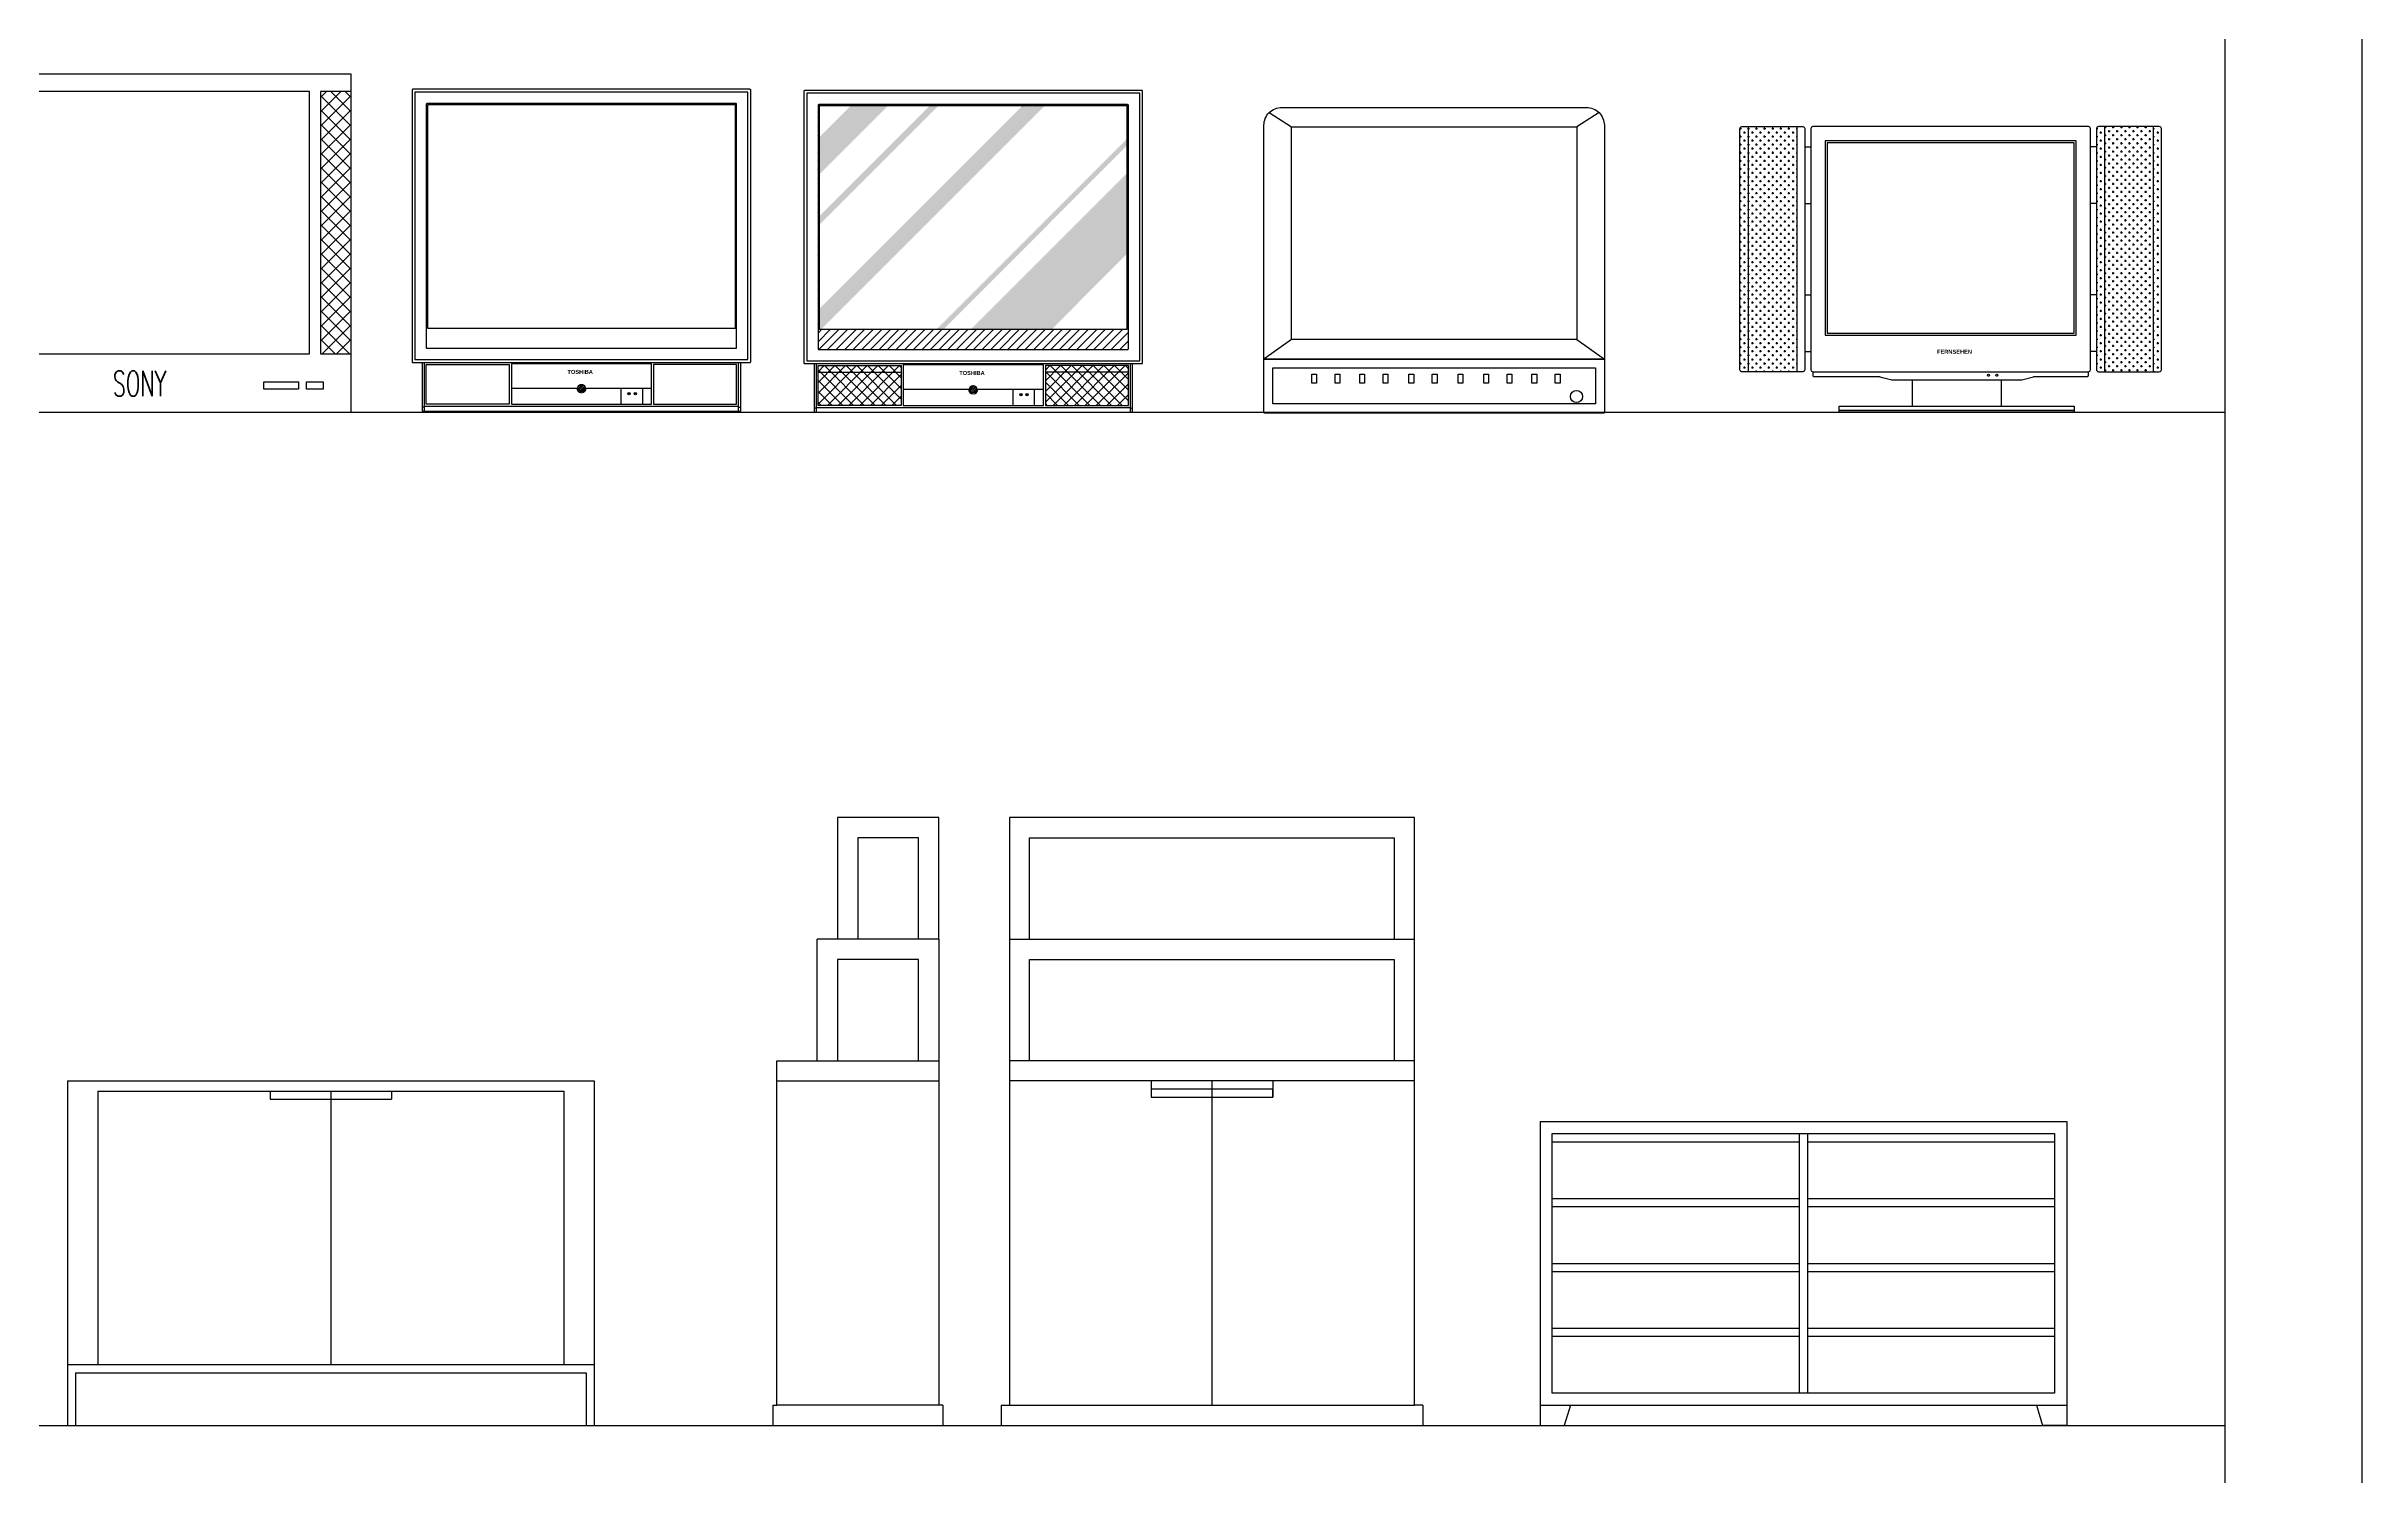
# Model space of a CAD drawing. Header units: inches. Extents: x 11.8 to 54.3, y 10.8 to 35.6.
# Drawn here: x 27.06 to 32.78, y 16.37 to 19.9 of the extents above; entities that cross this region are included whole.
import ezdxf
from ezdxf.enums import TextEntityAlignment as Align

# ---------------------------------------------------------------- set-up
doc = ezdxf.new("R2010")
doc.units = ezdxf.units.IN
doc.header["$MEASUREMENT"] = 0
for name, color, linetype in [('02', 2, 'Continuous'), ('1', 1, 'Continuous'), ('8', 8, 'Continuous'), ('kadrbm', 4, 'Continuous')]:
    doc.layers.add(name, color=color, linetype=linetype)
doc.styles.add('_TXT', font='SIMPLEX.shx', dxfattribs={"width": 0.6})
doc.styles.add('HT2', font='swisseb.ttf')
pattern_1 = [(0, (14.932353, 9.668794), (0.01, 0.01), [0.005, -0.015]), (90, (14.934853, 9.666294), (-0.01, 0.01), [0.005, -0.015])]
pattern_2 = [(45, (-0.396125, 31.258314), (-0.013258252, 0.013258252), []), (135, (-0.396125, 31.258314), (-0.013258252, -0.013258252), [])]

# ---------------------------------------------------------------- blocks, each defined once
blk = doc.blocks.new('kadrbm')
at = {"layer": 'kadrbm', "color": 4}
blk.add_lwpolyline([(0, 0), (0, 24.7972), (21, 24.7972), (21, 0), (0, 0)], close=True, dxfattribs=at)
blk.add_lwpolyline([(20.6631, 0.3257), (20.6631, 24.4603), (0.3369, 24.4603), (0.3369, 0.3257), (20.6631, 0.3257)], dxfattribs=at)

msp = doc.modelspace()

# ---------------------------------------------------------------- hatches: boundary and pattern name
at = {"layer": '8'}
h = msp.add_hatch(dxfattribs=at)
h.set_pattern_fill('ANSI37', color=256, scale=0.2, angle=90, style=0)
h.set_pattern_definition([(135, (21.83862, 8.251405), (-0.01767767, -0.01767767), []), (225, (21.83862, 8.251405), (0.01767767, -0.01767767), [])])
h.paths.add_polyline_path([(26.8037, 19.1427), (26.8793, 19.1427), (26.8793, 19.7898), (26.8037, 19.7898)])
h.paths.add_polyline_path([(27.7404, 19.1427), (27.816, 19.1427), (27.816, 19.7898), (27.7404, 19.7898)])
h = msp.add_hatch(dxfattribs=at)
h.set_pattern_fill('ANSI31,_O', color=256, scale=0.12)
h.set_pattern_definition([(45, (-0.396125, 31.258314), (-0.010606602, 0.010606602), [])])
h.paths.add_polyline_path([(29.7316, 19.2033), (29.7316, 19.7543), (28.9716, 19.7543), (28.9716, 19.2033)], flags=16)
edge = h.paths.add_edge_path()
edge.add_line((29.7346, 19.1553), (29.7346, 19.7553))
edge.add_arc((29.7326, 19.7553), 0.002, 360, 450)
edge.add_line((29.7326, 19.7573), (28.9706, 19.7573))
edge.add_arc((28.9706, 19.7553), 0.002, 90, 180)
edge.add_line((28.9686, 19.7553), (28.9686, 19.1553))
edge.add_arc((28.9706, 19.1553), 0.002, 180, 270)
edge.add_line((28.9706, 19.1533), (29.7326, 19.1533))
edge.add_arc((29.7326, 19.1553), 0.002, 270, 360)
h = msp.add_hatch(dxfattribs=at)
h.set_pattern_fill('AR-SAND,_O', color=256, scale=0.005)
h.set_pattern_definition([(37.5, (-20.632999, 24.378509), (-0.0003149668, 0.0096341188), [0, -0.0076, 0, -0.0085, 0, -0.008125]), (7.5, (-20.632999, 24.378509), (0.0088488835, 0.0141107303), [0, -0.0041, 0, -0.00685, 0, -0.002625]), (327.5, (-20.639149, 24.378509), (0.0155707093, 2.82953e-05), [0, -0.0025, 0, -0.009, 0, -0.01175]), (317.5, (-20.639149, 24.378509), (0.015030633, 0.004388378), [0, -0.00125, 0, -0.0059, 0, -0.00675])])
h.paths.add_polyline_path([(29.1415, 19.7543), (29.0486, 19.7543), (28.9716, 19.6773), (28.9716, 19.5845)], flags=17)
h.paths.add_polyline_path([(29.265, 19.7543), (29.2438, 19.7543), (28.9716, 19.4822), (28.9716, 19.461)])
h.paths.add_polyline_path([(29.528, 19.7543), (29.4729, 19.7543), (29.4726, 19.754), (28.9716, 19.2531), (28.9716, 19.2033), (28.977, 19.2033)])
h.paths.add_polyline_path([(29.7316, 19.6567), (29.7316, 19.6737), (29.2613, 19.2033), (29.2783, 19.2033)])
h.paths.add_polyline_path([(29.7316, 19.3894), (29.7316, 19.5888), (29.3462, 19.2033), (29.5456, 19.2033)], flags=17)
h = msp.add_hatch(dxfattribs=at)
h.set_pattern_fill('CROSS,_O', color=256, scale=0.04)
h.set_pattern_definition(pattern_1)
h.paths.add_polyline_path([(31.2439, 19.1033, 0.414214), (31.2489, 19.0983), (31.2639, 19.0983), (31.2639, 19.7033), (31.2489, 19.7033, 0.414214), (31.2439, 19.6983)])
h = msp.add_hatch(dxfattribs=at)
h.set_pattern_fill('CROSS,_O', color=256, scale=0.04)
h.set_pattern_definition(pattern_1)
h.paths.add_polyline_path([(31.2639, 19.0983), (31.3839, 19.0983), (31.3839, 19.7033), (31.2639, 19.7033)])
h = msp.add_hatch(dxfattribs=at)
h.set_pattern_fill('CROSS,_O', color=256, scale=0.04)
h.set_pattern_definition(pattern_1)
h.paths.add_polyline_path([(32.2639, 19.0983), (32.2789, 19.0983, 0.414214), (32.2839, 19.1033), (32.2839, 19.6983, 0.414214), (32.2789, 19.7033), (32.2639, 19.7033)])
h.paths.add_polyline_path([(32.1439, 19.7033), (32.1289, 19.7033, 0.414214), (32.1239, 19.6983), (32.1239, 19.1033, 0.414214), (32.1289, 19.0983), (32.1439, 19.0983)])
h = msp.add_hatch(dxfattribs=at)
h.set_pattern_fill('CROSS,_O', color=256, scale=0.04)
h.set_pattern_definition([(0, (-19.947311, 22.891854), (0.01, 0.01), [0.005, -0.015]), (90, (-19.944811, 22.889354), (-0.01, 0.01), [0.005, -0.015])])
h.paths.add_polyline_path([(32.1439, 19.0983), (32.2639, 19.0983), (32.2639, 19.7033), (32.1439, 19.7033)])
h = msp.add_hatch(dxfattribs=at)
h.set_pattern_fill('ANSI37,_O', color=256, scale=0.15)
h.set_pattern_definition(pattern_2)
h.paths.add_polyline_path([(29.1736, 19.1133), (29.1736, 19.0153), (28.9686, 19.0153), (28.9686, 19.1133)])
h = msp.add_hatch(dxfattribs=at)
h.set_pattern_fill('ANSI37,_O', color=256, scale=0.15)
h.set_pattern_definition(pattern_2)
h.paths.add_polyline_path([(29.5296, 19.1133), (29.5296, 19.0153), (29.7346, 19.0153), (29.7346, 19.1133)])
h = msp.add_hatch(dxfattribs=at)
h.set_pattern_fill('ANSI31,_O', color=256, scale=0.025)
h.set_pattern_definition([(45, (-21.6329898, 21.1649262), (-0.0022097087, 0.0022097087), [])])
edge = h.paths.add_edge_path()
edge.add_arc((28.3846, 19.0581), 0.009, 0, 360)
h = msp.add_hatch(dxfattribs=at)
h.set_pattern_fill('ANSI31,_O', color=256, scale=0.025)
h.set_pattern_definition([(45, (-20.665977, 21.162181), (-0.0022097087, 0.0022097087), [])])
edge = h.paths.add_edge_path()
edge.add_arc((29.3516, 19.0553), 0.009, 0, 360)

# ---------------------------------------------------------------- linework, layer by layer
at = {"layer": '02'}
for p, q in [((29.4726, 19.754), (29.4729, 19.7543)), ((30.082, 19.7377), (30.1369, 19.7026)), ((30.8962, 19.7377), (30.8412, 19.7026)), ((31.2639, 19.7033), (31.2639, 19.0983)), ((31.3839, 19.7033), (31.3839, 19.0983)), ((32.1439, 19.7033), (32.1439, 19.0983)), ((32.2639, 19.7033), (32.2639, 19.0983)), ((31.4039, 19.6533), (31.4189, 19.6533)), ((32.1239, 19.6533), (32.1089, 19.6533)), ((31.4039, 19.5133), (31.4189, 19.5133)), ((32.1239, 19.5133), (32.1089, 19.5133)), ((31.4039, 19.2883), (31.4189, 19.2883)), ((32.1239, 19.2883), (32.1089, 19.2883)), ((30.1369, 19.1776), (30.069, 19.1296)), ((30.8412, 19.1776), (30.9092, 19.1296)), ((31.4039, 19.1483), (31.4189, 19.1483)), ((32.1239, 19.1483), (32.1089, 19.1483)), ((27.9916, 19.1211), (27.9916, 19.0011)), ((27.9966, 19.1211), (27.9966, 19.0011)), ((28.7726, 19.0011), (28.7726, 19.1211)), ((28.7776, 19.0011), (28.7776, 19.1211)), ((28.9586, 19.1183), (28.9586, 18.9983)), ((28.9636, 19.1183), (28.9636, 18.9983)), ((28.9686, 19.0976), (29.1736, 19.0976)), ((29.7346, 19.0976), (29.5296, 19.0976)), ((29.7396, 18.9983), (29.7396, 19.1183)), ((29.7446, 18.9983), (29.7446, 19.1183)), ((28.482, 19.0581), (28.482, 19.0181)), ((28.535, 19.0581), (28.535, 19.0181)), ((29.449, 19.0553), (29.449, 19.0153)), ((29.502, 19.0553), (29.502, 19.0153)), ((31.6689, 19.0783), (31.6689, 19.0133)), ((31.8889, 19.0783), (31.8889, 19.0133)), ((27.9966, 19.0111), (27.9916, 19.0111)), ((27.9916, 19.0011), (28.7776, 19.0011)), ((27.9966, 19.0131), (28.7726, 19.0131)), ((28.7726, 19.0111), (28.7776, 19.0111)), ((28.9636, 19.0083), (28.9586, 19.0083)), ((28.9586, 18.9983), (29.7446, 18.9983)), ((28.9636, 19.0103), (29.7396, 19.0103)), ((29.7396, 19.0083), (29.7446, 19.0083)), ((30.069, 18.9972), (30.9092, 18.9972)), ((31.4889, 19.0033), (32.0689, 19.0033))]:
    msp.add_line(p, q, dxfattribs=at)
for points in [[(26.8037, 18.9982), (27.816, 18.9982), (27.816, 19.8327), (26.8037, 19.8327)], [(26.9062, 19.1427), (27.7134, 19.1427), (27.7134, 19.7898), (26.9062, 19.7898)], [(28.7956, 19.1281), (28.7956, 19.7881), (27.9736, 19.7881), (27.9736, 19.1281)], [(29.7626, 19.1253), (29.7626, 19.7853), (28.9406, 19.7853), (28.9406, 19.1253)], [(28.7646, 19.2061), (28.7646, 19.7571), (28.0046, 19.7571), (28.0046, 19.2061)], [(29.7316, 19.2033), (29.7316, 19.7543), (28.9716, 19.7543), (28.9716, 19.2033)], [(30.1369, 19.7026), (30.8412, 19.7026), (30.8412, 19.1776), (30.1369, 19.1776)], [(31.4539, 19.6683), (31.4539, 19.1883), (32.0739, 19.1883), (32.0739, 19.6683)], [(31.4589, 19.6633), (31.4589, 19.1933), (32.0689, 19.1933), (32.0689, 19.6633)], [(28.2066, 19.1161), (28.2066, 19.0181), (28.0016, 19.0181), (28.0016, 19.1161)], [(28.2116, 19.0181), (28.5576, 19.0181), (28.5576, 19.1181), (28.2116, 19.1181)], [(28.5626, 19.1161), (28.5626, 19.0181), (28.7676, 19.0181), (28.7676, 19.1161)], [(29.1736, 19.1133), (29.1736, 19.0153), (28.9686, 19.0153), (28.9686, 19.1133)], [(29.1786, 19.0153), (29.5246, 19.0153), (29.5246, 19.1153), (29.1786, 19.1153)], [(29.5296, 19.1133), (29.5296, 19.0153), (29.7346, 19.0153), (29.7346, 19.1133)], [(30.0908, 19.1078), (30.8874, 19.1078), (30.8874, 19.019), (30.0908, 19.019)], [(30.1871, 19.0925), (30.1988, 19.0925), (30.1988, 19.0703), (30.1871, 19.0703)], [(30.2446, 19.0925), (30.2564, 19.0925), (30.2564, 19.0703), (30.2446, 19.0703)], [(30.3057, 19.0925), (30.3174, 19.0925), (30.3174, 19.0703), (30.3057, 19.0703)], [(30.3632, 19.0925), (30.375, 19.0925), (30.375, 19.0703), (30.3632, 19.0703)], [(30.427, 19.0925), (30.4387, 19.0925), (30.4387, 19.0703), (30.427, 19.0703)], [(30.4845, 19.0925), (30.4963, 19.0925), (30.4963, 19.0703), (30.4845, 19.0703)], [(30.5483, 19.0925), (30.5601, 19.0925), (30.5601, 19.0703), (30.5483, 19.0703)], [(30.6119, 19.0925), (30.6236, 19.0925), (30.6236, 19.0703), (30.6119, 19.0703)], [(30.6694, 19.0925), (30.6812, 19.0925), (30.6812, 19.0703), (30.6694, 19.0703)], [(30.7305, 19.0925), (30.7422, 19.0925), (30.7422, 19.0703), (30.7305, 19.0703)], [(30.788, 19.0925), (30.7998, 19.0925), (30.7998, 19.0703), (30.788, 19.0703)], [(27.6008, 19.0736), (27.6862, 19.0736), (27.6862, 19.0553), (27.6008, 19.0553)], [(27.7061, 19.0736), (27.7473, 19.0736), (27.7473, 19.0553), (27.7061, 19.0553)], [(31.4889, 18.9983), (31.4889, 19.0133), (32.0689, 19.0133), (32.0689, 18.9983)]]:
    msp.add_lwpolyline(points, close=True, dxfattribs=at)
for points in [[(27.816, 19.7898), (27.7404, 19.7898), (27.7404, 19.1427), (27.816, 19.1427)], [(30.069, 18.9972), (30.069, 19.1296), (30.9092, 19.1296), (30.9092, 18.9972)]]:
    msp.add_lwpolyline(points, dxfattribs=at)
for points in [[(28.8026, 19.1231), (28.8026, 19.7931, 0.414214), (28.8006, 19.7951), (27.9686, 19.7951, 0.414214), (27.9666, 19.7931), (27.9666, 19.1231, 0.414214), (27.9686, 19.1211), (28.8006, 19.1211, 0.414214)], [(29.7696, 19.1203), (29.7696, 19.7903, 0.414214), (29.7676, 19.7923), (28.9356, 19.7923, 0.414214), (28.9336, 19.7903), (28.9336, 19.1203, 0.414214), (28.9356, 19.1183), (29.7676, 19.1183, 0.414214)], [(28.7676, 19.1581), (28.7676, 19.7581, 0.414214), (28.7656, 19.7601), (28.0036, 19.7601, 0.414214), (28.0016, 19.7581), (28.0016, 19.1581, 0.414214), (28.0036, 19.1561), (28.7656, 19.1561, 0.414214)], [(29.7346, 19.1553), (29.7346, 19.7553, 0.414214), (29.7326, 19.7573), (28.9706, 19.7573, 0.414214), (28.9686, 19.7553), (28.9686, 19.1553, 0.414214), (28.9706, 19.1533), (29.7326, 19.1533, 0.414214)], [(30.1133, 19.7506), (30.8649, 19.7506, -0.414214), (30.9092, 19.7064), (30.9092, 19.1296), (30.069, 19.1296), (30.069, 19.7064, -0.414214)], [(31.2489, 19.7033), (31.3989, 19.7033, -0.414214), (31.4039, 19.6983), (31.4039, 19.1033, -0.414214), (31.3989, 19.0983), (31.2489, 19.0983, -0.414214), (31.2439, 19.1033), (31.2439, 19.6983, -0.414214)], [(32.1039, 19.0983, 0.414214), (32.1089, 19.1033), (32.1089, 19.6983, 0.414214), (32.1039, 19.7033), (31.4239, 19.7033, 0.414214), (31.4189, 19.6983), (31.4189, 19.1033, 0.414214), (31.4239, 19.0983)], [(32.2789, 19.7033), (32.1289, 19.7033, 0.414214), (32.1239, 19.6983), (32.1239, 19.1033, 0.414214), (32.1289, 19.0983), (32.2789, 19.0983, 0.414214), (32.2839, 19.1033), (32.2839, 19.6983, 0.414214)]]:
    msp.add_lwpolyline(points, format="xyb", close=True, dxfattribs=at)
for points in [[(31.4239, 19.0983), (31.4239, 19.0893, 0.414214), (31.4269, 19.0863), (31.5884, 19.0863, -0.095415), (31.5895, 19.0861), (31.6184, 19.0786, 0.095415), (31.6195, 19.0783), (31.9384, 19.0783, 0.095415), (31.9395, 19.0786), (31.9684, 19.0861, -0.095415), (31.9695, 19.0863), (32.1009, 19.0863, 0.414214), (32.1039, 19.0893), (32.1039, 19.0983)], [(28.2116, 19.0581), (28.3731, 19.0581, 1), (28.3961, 19.0581), (28.5576, 19.0581)], [(29.1786, 19.0553), (29.3401, 19.0553, 1), (29.3631, 19.0553), (29.5246, 19.0553)]]:
    msp.add_lwpolyline(points, format="xyb", dxfattribs=at)
for centre, radius in [((31.8573, 19.0895), 0.0025), ((31.8778, 19.0895), 0.0025), ((28.3846, 19.0581), 0.009), ((28.5021, 19.0442), 0.003), ((28.5021, 19.0442), 0.001), ((28.5174, 19.0442), 0.003), ((28.5174, 19.0442), 0.001), ((29.3516, 19.0553), 0.009), ((29.4692, 19.0415), 0.003), ((29.4692, 19.0415), 0.001), ((29.4844, 19.0415), 0.003), ((29.4844, 19.0415), 0.001), ((30.8405, 19.0373), 0.0149)]:
    msp.add_circle(centre, radius, dxfattribs=at)
at = {"layer": '1'}
for p, q in [((12.1152, 18.9983), (32.4414, 18.9983)), ((29.2666, 17.9983), (29.0166, 17.9983)), ((29.0166, 17.9983), (29.0166, 17.6983)), ((29.2166, 17.9483), (29.0666, 17.9483)), ((29.0666, 17.9483), (29.0666, 17.6983)), ((29.2166, 17.6983), (29.2166, 17.9483)), ((29.2666, 17.6983), (29.2666, 17.9983)), ((30.4408, 17.9983), (29.4408, 17.9983)), ((29.4408, 17.9983), (29.4408, 16.5483)), ((29.4908, 17.6983), (29.4908, 17.9483)), ((29.4908, 17.9483), (30.3908, 17.9483)), ((30.3908, 17.9483), (30.3908, 17.6983)), ((30.4408, 16.5483), (30.4408, 17.9983)), ((29.2666, 17.6983), (28.9666, 17.6983)), ((28.9666, 17.3983), (28.9666, 17.6983)), ((29.2666, 17.6983), (29.2666, 17.3983)), ((29.4408, 17.6983), (30.4408, 17.6983)), ((29.2166, 17.6483), (29.0166, 17.6483)), ((29.0166, 17.6483), (29.0166, 17.3983)), ((29.2166, 17.3983), (29.2166, 17.6483)), ((29.4908, 17.3983), (29.4908, 17.6483)), ((29.4908, 17.6483), (30.3908, 17.6483)), ((30.3908, 17.6483), (30.3908, 17.3983)), ((28.8666, 16.5483), (28.8666, 17.3983)), ((28.8666, 17.3983), (29.2666, 17.3983)), ((29.2666, 17.3983), (29.2666, 16.5483)), ((30.4408, 17.3983), (29.4408, 17.3983)), ((27.116, 17.3483), (28.416, 17.3483)), ((27.116, 17.3483), (27.116, 16.4983)), ((27.191, 17.3233), (28.341, 17.3233)), ((27.191, 17.3233), (27.191, 16.6483)), ((27.616, 17.3233), (27.616, 17.3033)), ((27.766, 17.3233), (27.766, 16.6483)), ((27.916, 17.3233), (27.916, 17.3033)), ((28.341, 17.3233), (28.341, 16.6483)), ((28.416, 17.3483), (28.416, 16.4983)), ((28.8666, 17.3483), (29.2666, 17.3483)), ((30.4408, 17.3483), (29.4408, 17.3483)), ((29.7908, 17.3483), (29.7908, 17.3083)), ((30.0908, 17.3283), (29.7908, 17.3283)), ((29.7908, 17.3283), (29.7908, 17.3083)), ((29.9408, 17.3483), (29.9408, 16.5483)), ((30.0908, 17.3483), (30.0908, 17.3083)), ((30.0908, 17.3083), (30.0908, 17.3283)), ((27.616, 17.3033), (27.916, 17.3033)), ((29.7908, 17.3083), (30.0908, 17.3083)), ((30.7504, 17.2483), (30.7504, 16.4983)), ((30.7504, 17.2483), (32.0504, 17.2483)), ((30.7804, 17.2183), (32.0204, 17.2183)), ((31.3904, 17.2183), (31.3904, 16.5783)), ((31.4104, 17.2183), (31.4104, 16.5783)), ((32.0504, 17.2483), (32.0504, 16.4983)), ((30.7804, 17.1983), (31.3904, 17.1983)), ((31.4104, 17.1983), (32.0204, 17.1983)), ((30.7804, 17.0583), (31.3904, 17.0583)), ((30.7804, 17.0383), (31.3904, 17.0383)), ((31.4104, 17.0583), (32.0204, 17.0583)), ((31.4104, 17.0383), (32.0204, 17.0383)), ((30.7804, 16.8983), (31.3904, 16.8983)), ((30.7804, 16.8783), (31.3904, 16.8783)), ((31.4104, 16.8983), (32.0204, 16.8983)), ((31.4104, 16.8783), (32.0204, 16.8783)), ((30.7804, 16.7383), (31.3904, 16.7383)), ((30.7804, 16.7183), (31.3904, 16.7183)), ((31.4104, 16.7383), (32.0204, 16.7383)), ((31.4104, 16.7183), (32.0204, 16.7183)), ((27.116, 16.6483), (28.416, 16.6483)), ((27.136, 16.6283), (28.396, 16.6283)), ((27.136, 16.6283), (27.136, 16.4983)), ((28.396, 16.6283), (28.396, 16.4983)), ((28.8566, 16.5483), (28.8566, 16.4983)), ((28.8566, 16.5483), (28.8666, 16.5483)), ((29.2666, 16.5483), (28.8666, 16.5483)), ((29.2766, 16.5483), (29.2666, 16.5483)), ((29.2766, 16.5483), (29.2766, 16.4983)), ((29.4208, 16.5483), (29.4208, 16.4983)), ((29.4208, 16.5483), (29.4408, 16.5483)), ((29.4408, 16.5483), (30.4408, 16.5483)), ((30.4608, 16.5483), (30.4408, 16.5483)), ((30.4608, 16.5483), (30.4608, 16.4983)), ((30.7504, 16.5483), (32.0504, 16.5483)), ((30.8254, 16.5483), (30.8104, 16.4983)), ((31.9754, 16.5483), (31.9904, 16.4983)), ((12.1152, 16.4983), (32.4414, 16.4983)), ((27.116, 16.4983), (27.136, 16.4983)), ((28.396, 16.4983), (28.416, 16.4983)), ((30.7504, 16.4983), (30.8104, 16.4983)), ((32.0504, 16.4983), (31.9904, 16.4983))]:
    msp.add_line(p, q, dxfattribs=at)
for points in [[(31.2854, 16.5783), (30.7804, 16.5783), (30.7804, 17.2183), (31.2854, 17.2183)], [(31.2854, 16.5783), (30.7804, 16.5783), (30.7804, 17.2183), (31.2854, 17.2183)], [(31.2854, 17.2183), (32.0204, 17.2183), (32.0204, 16.5783), (31.2854, 16.5783)], [(31.2854, 17.2183), (32.0204, 17.2183), (32.0204, 16.5783), (31.2854, 16.5783)]]:
    msp.add_lwpolyline(points, dxfattribs=at)

# ---------------------------------------------------------------- block references
at = {"layer": 'kadrbm'}
msp.add_blockref('kadrbm', (11.7783, 10.8267), dxfattribs=at)

# ---------------------------------------------------------------- texts
at = {"layer": '02', "style": 'HT2'}
msp.add_text('FERNSEHEN', height=0.01, dxfattribs=at).set_placement((31.7303, 19.1425))
at = {"layer": '02', "style": '_TXT', "width": 0.6}
msp.add_text('SONY', height=0.06272, dxfattribs=at).set_placement((27.2281, 19.0377))
at = {"layer": '02', "style": 'HT2'}
for p in [(28.3815, 19.0929), (29.3485, 19.0902)]:
    msp.add_text('TOSHIBA', height=0.01, dxfattribs=at).set_placement(p, align=Align.CENTER)

doc.saveas('drawing.dxf')
